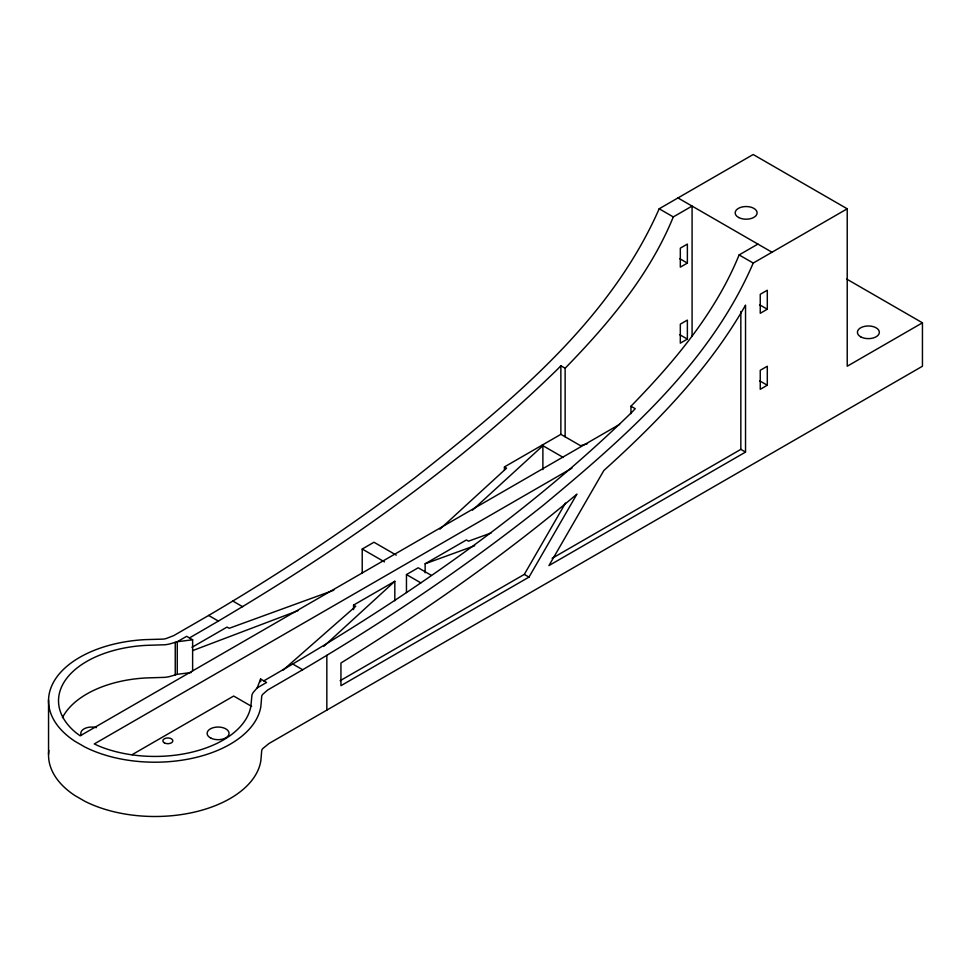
<?xml version="1.0" encoding="UTF-8"?>
<svg xmlns="http://www.w3.org/2000/svg" width="971" height="971" viewBox="0 0 971 971"><rect width="100%" height="100%" fill="white"/><g stroke="black" fill="none" stroke-linecap="round" stroke-linejoin="round"><path stroke-width="1.46" d="M257.181 687.893L260.616 679.02L266.588 682.467L257.181 687.893L253.285 692.372A27.249 15.73 0 0 0 251.95 695.018L250.919 705.832A96.396 55.65 0 0 1 99.358 746.262L94.26 743.956L571.943 468.168M847.222 208.801L753.193 154.51L659.188 208.777C609.424 321.984 509.836 402.637 415.139 477.586C349.038 527.471 280.012 573.473 208.644 615.456L173.639 635.665L165.895 638.627A17.344 10.013 0 0 1 162.97 639.124L145.286 639.622A106.385 61.416 0 0 0 56.148 677.976A106.385 61.416 0 0 0 74.876 741.249L84.853 747.002A106.385 61.416 0 0 0 194.431 757.817A106.385 61.416 0 0 0 260.871 706.354L261.733 696.146A17.344 10.013 0 0 1 262.583 694.459L267.717 689.98L302.673 669.747C386.47 620.36 467.245 565.741 543.384 505.175C625.421 437.011 710.153 363.105 753.217 263.068L847.222 208.801L847.222 366.237L922.45 322.809L922.45 366.237L268.931 743.543L262.583 748.738A17.344 10.013 0 0 0 261.733 750.425L260.871 760.645A106.385 61.416 0 0 1 194.431 812.108A106.385 61.416 0 0 1 84.853 801.293L74.876 795.528A106.385 61.416 0 0 1 48.853 750.365M692.08 336.063L692.08 206.083L673.291 216.921C649.623 274.999 608.465 323.744 565.134 368.227L565.134 436.816M757.902 244.085L739.113 254.924C715.445 313.002 674.287 361.746 630.956 406.23L630.956 413.682M340.153 680.707L524.304 574.395L565.474 503.075M529.001 577.102L576.92 494.118C502.881 556.553 423.259 612.094 340.942 662.999L340.942 685.684L529.001 577.102L524.304 574.395M565.134 368.227L560.862 365.764L557.827 368.956C448.638 475.596 321.389 561.991 189.442 637.923M439.924 529.183L506.571 468.143L504.435 466.917L504.435 469.915M323.731 646.395L394.821 581.289L394.821 600.758M472.513 510.127L542.886 445.689L542.886 469.648M283.253 669.99L355.689 606.329L353.565 605.103L353.565 609.594M263.809 680.865C395.755 604.921 523.005 518.538 632.206 411.886L635.228 408.694L630.956 406.23M687.371 263.092L680.319 267.159L680.319 248.163L687.371 244.085L687.371 263.092L679.676 258.65M687.371 339.097L680.319 343.164L680.319 324.156L687.371 320.09L687.371 339.097L679.676 334.655M767.296 309.227L760.244 313.305L760.244 294.298L767.296 290.232L767.296 309.227L759.601 304.785M192.027 647.281L227.044 627.072L229.18 628.298L333.818 590.21M362.219 572.987L362.219 549.028L373.969 542.243L396.241 555.096M504.435 466.917L560.862 434.34L580.561 445.713L587.491 443.613M619.607 424.363L80.156 735.812L76.151 732.862A96.396 55.65 0 0 1 146.184 645.363L164.912 644.768A27.249 15.73 0 0 0 169.5 644.004L177.256 641.746L192.622 639.768L192.622 670.888M353.565 605.103L394.821 581.289M406.461 592.541L406.461 574.565L418.21 567.78L431.306 575.342M425.14 572.769L425.14 563.775L466.396 539.961L468.52 541.187L491.144 532.945M767.296 385.232L760.244 389.31L760.244 370.303L767.296 366.237L767.296 385.232L759.601 380.79M132.044 754.71L233.671 696.037L251.635 706.403M552.111 558.337L740.837 449.379L745.534 452.085L745.534 305.125C709.316 368.628 657.792 421.839 603.841 470.51L548.943 565.583L745.534 452.085M192.622 650.619L298 610.662M191.226 672.515L177.256 674.323L169.5 676.581A27.249 15.73 0 0 1 164.912 677.345L146.184 677.94A96.396 55.65 0 0 0 62.447 717.642M425.14 563.775L474.71 545.738M846.7 279.078L922.45 322.809M677.964 197.938L772.006 252.229M659.188 208.777L673.291 216.921M739.113 254.924L753.217 263.068M542.049 445.204L563.265 457.45M362.219 549.028L384.492 561.881M406.461 574.565L420.868 582.891M232.809 601.037L242.641 606.717M208.644 615.456L218.475 621.137M292.841 664.067L302.673 669.747M192.622 639.768L186.663 636.321L177.256 641.746L177.256 674.323M740.837 311.509L740.837 449.379M560.862 365.764L560.862 434.34M326.839 655.328L326.839 710.117M260.616 679.02L260.616 681.739M175.241 642.256L175.241 674.833M48.55 699.933L48.55 754.212M81.443 735.508A10.972 6.336 0 0 1 84.368 728.675A10.972 6.336 0 0 1 96.42 727.631M211.083 738.239A10.972 6.336 0 0 0 228.901 734.428A10.972 6.336 0 0 0 214.288 727.425A10.972 6.336 0 0 0 211.083 738.239M164.548 742.985A4.989 2.877 0 0 0 172.741 741.395A4.989 2.877 0 0 0 166.259 738.094A4.989 2.877 0 0 0 164.548 742.985M738.713 217.528A10.972 6.336 0 0 0 756.846 214.251A10.972 6.336 0 0 0 742.864 206.823A10.972 6.336 0 0 0 738.713 217.528M860.622 336.779A10.972 6.336 0 0 0 878.973 333.951A10.972 6.336 0 0 0 865.537 326.183A10.972 6.336 0 0 0 860.622 336.779"/></g></svg>
